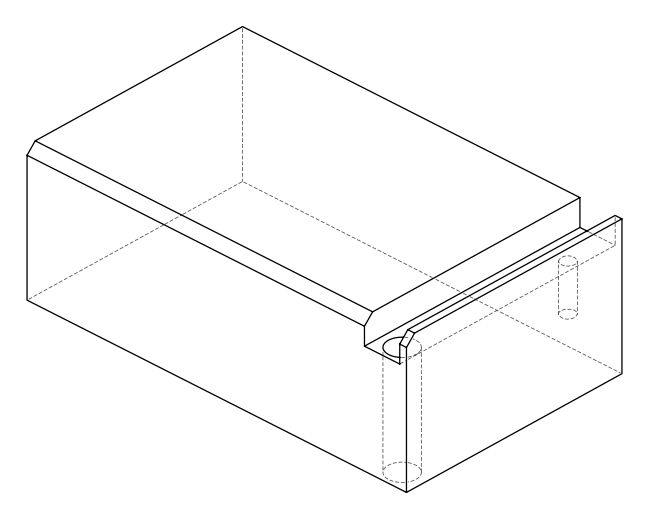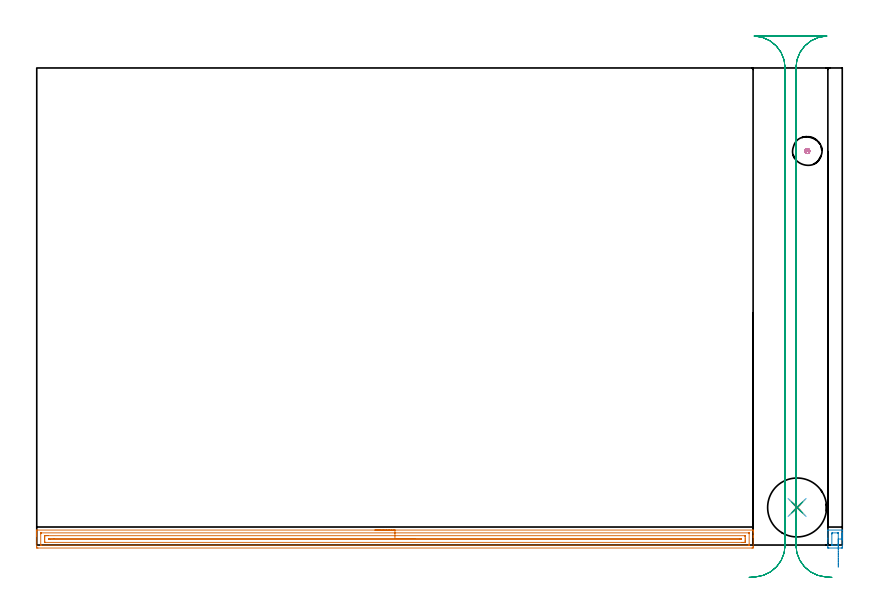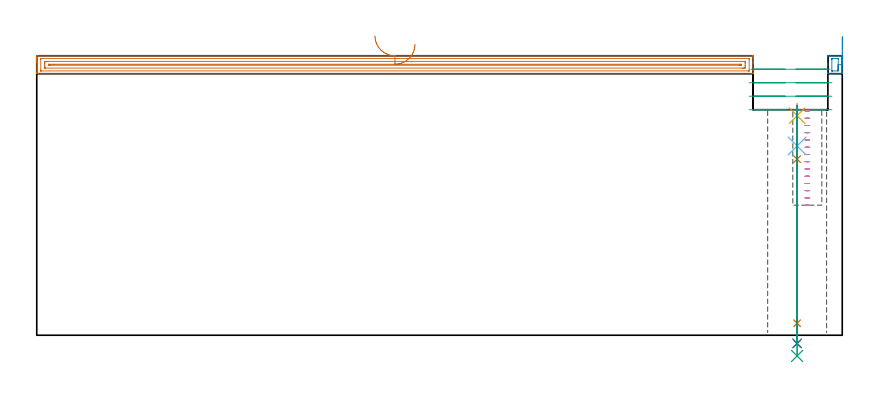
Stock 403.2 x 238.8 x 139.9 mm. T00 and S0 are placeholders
(PLAN: 9 operations, 7 tool changes, 19.4 min)
(1 AREA_MILL | FG_CHAMFER_SURFACE | UGT0205_001 | 11.65 min | 14745 mm3)
(2 AREA_MILL_1 | FG_CHAMFER_SURFACE_1 | UGT0205_001 | 0.39 min | 513 mm3)
(3 MILL_RECTANGULAR_SLOT | SLOT_RECTANGULAR | UGT0201_004 | Follow Part, ap 8, ae 75% | 5 min | 240764 mm3)
(4 MILL_BLIND_HOLE_FROM_SOLID_MATERIAL | STEP1POCKET | NXT0201_011 | Spiral | 0.68 min | 7923 mm3)
(5 SPOT_DRILL | STEP1HOLE | NXT0321_9005460120000 | 0.05 min | 164 mm3)
(6 DRILL_BLIND_HOLE_INTO_CENTER | STEP1HOLE | NXT0301_092 | 0.09 min | 1752 mm3)
(7 GUN_DRILL_THROUGH_HOLE | STEP1HOLE | UGT0307_009 | 0.58 min | 11297 mm3)
(8 DRILL_TO_ENLARGE_THROUGH_HOLE | STEP1HOLE | NXT0301_104 | 0.48 min | 4146 mm3)
(9 DRILL_TO_ENLARGE_THROUGH_HOLE_1 | STEP1HOLE | UGT0301_394 | 0.51 min | 59701 mm3)
(TOOL UGT0205_001 | Chamfer Mill 20 x 3 x 45 deg. | D20 FL50 Z2)
(TOOL UGT0201_004 | End Mill 32 mm | D32 FL53 Z6)
(TOOL NXT0201_011 | ENDMILL 12mm [2P460-1200-NA 1630] | D12 FL38 Z6)
(TOOL NXT0321_9005460120000 | NC Spot Drill, 142deg, 12mm, Carbide, Uncoated | D12 PA142 FL30 Z2)
(TOOL NXT0301_092 | Carbide Drill 12.1mm [860.1-1210-061A1-MM 2214] | D12.1 PA140 FL77 Z2)
(TOOL UGT0307_009 | Gun Drill 12 mm | D12 PA130 FL24 Z1)
(TOOL NXT0301_104 | Carbide Drill 14mm [860.1-1400-112A1-MM 2214] | D14 PA140 FL123 Z2)
(TOOL UGT0301_394 | Twist Drill 29.5 mm | D29.5 PA118 FL165 Z2)
(OP 1 AREA_MILL)
G17 G21 G94 G90
T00 M6
G54
G17 G0 G90 X169.3 Y7.5 S1061 M3
G43 Z149.9 H0
G94 G1 X169.338 Z149.028 F250.
X169.452 Z148.163
X169.641 Z147.312
X169.903 Z146.48
X170.237 Z145.674
X170.64 Z144.9
X171.108 Z144.164
X171.64 Z143.472
X172.229 Z142.829
X172.872 Z142.24
X173.564 Z141.708
X174.3 Z141.24
X175.074 Z140.837
X175.88 Z140.503
X176.712 Z140.241
X177.564 Z140.052
X178.428 Z139.938
X179.3 Z139.9
X358.428
X358.59 Y7.497 Z139.888
X358.593 Y7.474 Z139.865
X358.6 Y7.104 Z139.504
Y6.783 Z139.183
Y6.101 Z138.496
Y4.873 Z137.27
Y4.329 Z136.723
Y3.715 Z136.111
Y-0.714 Z131.683
X358.597 Y-0.986 Z131.411
X358.592 Y-1.492 Z130.906
X358.494 Y-1.495 Z130.903
X357.981 Y-1.5 Z130.9
X0.619
X0.106 Y-1.495 Z130.903
X0.009 Y-1.492 Z130.906
X0. Y-0.986 Z131.411
Y4.329 Z136.723
Y4.873 Z137.27
Y5.215 Z137.611
Y5.759 Z138.156
Y6.101 Z138.496
Y6.783 Z139.183
Y7.105 Z139.504
X0.007 Y7.474 Z139.865
X0.01 Y7.497 Z139.888
X0.172 Y7.5 Z139.9
X179.3
Y6.086 Z138.486
X356.417 Y6.085 Z138.485
X356.52 Y6.084 Z138.484
X356.571 Y6.081 Z138.481
X356.589 Y6.079 Z138.479
X356.591 Y6.063 Z138.463
X356.596 Y5.952 Z138.352
X356.6 Y5.699 Z138.099
X356.599 Y0.384 Z132.784
X356.592 Y-0.019 Z132.381
X356.59 Y-0.069 Z132.331
X356.575 Y-0.079 Z132.321
X356.523 Y-0.081 Z132.319
X356.414 Y-0.084 Z132.316
X356.194 Y-0.086 Z132.314
X2.183 Y-0.085 Z132.315
X2.08 Y-0.084 Z132.316
X2.029 Y-0.081 Z132.319
X2.011 Y-0.079 Z132.321
X2.009 Y-0.063 Z132.337
X2.004 Y0.048 Z132.448
X2. Y0.301 Z132.701
X2.001 Y5.616 Z138.016
X2.008 Y6.019 Z138.419
X2.01 Y6.069 Z138.469
X2.025 Y6.079 Z138.479
X2.077 Y6.081 Z138.481
X2.186 Y6.084 Z138.484
X2.406 Y6.086 Z138.486
X179.3
Y4.672 Z137.072
X354.408 Y4.671 Z137.071
X354.523 Y4.67 Z137.07
X354.564 Y4.667 Z137.067
X354.581 Y4.665 Z137.065
X354.59 Y4.646 Z137.046
X354.595 Y4.52 Z136.92
X354.598 Y4.329 Z136.729
X354.6 Y4.138 Z136.538
Y3.443 Z135.843
Y2.557 Z134.957
Y2.367 Z134.767
X354.595 Y1.671 Z134.071
X354.591 Y1.489 Z133.889
X354.571 Y1.335 Z133.735
X354.408 Y1.333 Z133.733
X353.859 Y1.33 Z133.73
X353.514 Y1.329 Z133.729
X352.966 Y1.328 Z133.728
X4.192 Y1.329 Z133.729
X4.077 Y1.33 Z133.73
X4.036 Y1.333 Z133.733
X4.019 Y1.335 Z133.735
X4.01 Y1.354 Z133.754
X4.005 Y1.48 Z133.88
X4.002 Y1.671 Z134.071
X4. Y1.862 Z134.262
Y2.557 Z134.957
Y3.443 Z135.843
Y3.634 Z136.034
X4.005 Y4.329 Z136.729
X4.009 Y4.511 Z136.911
X4.029 Y4.665 Z137.065
X4.192 Y4.666 Z137.066
X4.741 Y4.67 Z137.07
X5.086 Y4.671 Z137.071
X5.634 Y4.672 Z137.072
X179.3
Y3.257 Z135.657
X351.915
X352.434 Y3.256 Z135.656
X352.52 Y3.254 Z135.654
X352.581 Y3.251 Z135.651
X352.59 Y3.21 Z135.61
X352.592 Y3. Z135.4
X352.59 Y2.79 Z135.19
X352.581 Y2.749 Z135.149
X352.52 Y2.746 Z135.146
X352.433 Y2.744 Z135.144
X352.247 Y2.743 Z135.143
X351.727
X6.685
X6.166 Y2.744 Z135.144
X6.08 Y2.746 Z135.146
X6.019 Y2.749 Z135.149
X6.01 Y2.79 Z135.19
X6.008 Y3. Z135.4
X6.01 Y3.21 Z135.61
X6.019 Y3.251 Z135.651
X6.08 Y3.254 Z135.654
X6.168 Y3.256 Z135.656
X8.659 Y3.257 Z135.657
X179.3
X180.172 Z135.695
X181.036 Z135.809
X181.888 Z135.998
X182.72 Z136.26
X183.526 Z136.594
X184.3 Z136.997
X185.036 Z137.466
X185.728 Z137.997
X186.371 Z138.586
X186.96 Z139.229
X187.492 Z139.922
X187.96 Z140.657
X188.363 Z141.431
X188.697 Z142.237
X188.959 Z143.069
X189.148 Z143.921
X189.262 Z144.786
X189.3 Z145.657
G0 Z149.9
M5
M2
(OP 2 AREA_MILL_1)
G17 G21 G94 G90
T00 M6
G54
G17 G0 G90 X403.2 Y2.955 S1061 M3
G43 Z149.9 H0
Z149.538
G94 G1 Y3.546 Z148.897 F250.
Y4.079 Z148.207
Y4.551 Z147.472
Y4.956 Z146.7
Y5.292 Z145.895
Y5.557 Z145.064
Y5.749 Z144.213
Y5.865 Z143.348
Y5.906 Z142.477
Y5.871 Z141.605
Y5.76 Z140.74
Y5.574 Z139.888
Y5.314 Z139.055
Y4.983 Z138.248
Y4.583 Z137.473
Y4.116 Z136.735
Y3.587 Z136.041
Y3. Z135.396
Y2.557 Z134.951
X403.199 Y-0.986 Z131.409
X403.197 Y-1.486 Z130.91
X403.193 Y-1.491 Z130.905
X402.698 Y-1.5 Z130.9
X396.502
X396.007 Y-1.491 Z130.905
X396.004 Y-1.486 Z130.91
X396. Y-0.986 Z131.409
Y2.557 Z134.951
Y3.323 Z135.722
Y3.443 Z135.841
X396.001 Y7.364 Z139.762
X396.01 Y7.495 Z139.893
X396.06 Y7.5 Z139.9
X403.14
X403.19 Y7.495 Z139.893
X403.2 Y7.362 Z139.76
Y3.324 Z135.722
Y3. Z135.396
X402.698 Y2.999 Z135.399
X401.2 Y3. Z135.4
Y0.513 Z132.913
X401.198 Y0.24 Z132.64
X401.195 Y0.058 Z132.458
X401.19 Y-0.079 Z132.321
X400.913 Y-0.086 Z132.314
X398.272
X398.257
X398.06 Y-0.081 Z132.319
X398.018 Y-0.079 Z132.321
X398.01 Y-0.054 Z132.346
X398.003 Y-0.019 Z132.381
X398.001 Y0.018 Z132.418
X398. Y5.487 Z137.887
X398.002 Y5.76 Z138.16
X398.005 Y5.942 Z138.342
X398.01 Y6.079 Z138.479
X398.287 Y6.086 Z138.486
X400.928
X400.943
X401.14 Y6.081 Z138.481
X401.182 Y6.079 Z138.479
X401.19 Y6.054 Z138.454
X401.197 Y6.019 Z138.419
X401.199 Y5.982 Z138.382
X401.2 Y3. Z135.4
Y2.357 Z134.811
Y1.665 Z134.28
Y0.929 Z133.811
Y0.155 Z133.408
Y-0.651 Z133.074
Y-1.483 Z132.812
Y-2.335 Z132.623
Y-3.199 Z132.509
Y-4.071 Z132.471
Y-4.943 Z132.509
Y-5.808 Z132.623
Y-6.659 Z132.812
Y-7.491 Z133.074
Y-8.297 Z133.408
Y-9.071 Z133.811
Y-9.807 Z134.28
Y-10.499 Z134.811
Y-11.142 Z135.4
G0 Z149.9
M5
M2
(OP 3 MILL_RECTANGULAR_SLOT)
G17 G21 G94 G90
T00 M6
G54
G17 G0 G90 X397.096 Y-16.242 S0 M3
G43 Z149.9 H0
Z133.15
G94 G1 X394.117 Y-15.889 F250.
G2 X380. Y0. R16. F500.
G1 Y238.8
G2 X395.434 Y254.79 R16.
G1 Y254.8
X359.166
Y254.79
G2 X374.6 Y238.8 R16.
G1 Y0.
G2 X360.468 Y-15.891 R16.
G1 X357.488 Y-16.241 F250.
G0 X398.015 Y-16.154 Z126.4
G1 X395.021 Y-15.97
G2 X380. Y0. R16. F500.
G1 Y238.8
G2 X395.434 Y254.79 R16.
G1 X359.166
G2 X374.6 Y238.8 R16.
G1 Y0.
G2 X359.579 Y-15.97 R16.
G1 X356.585 Y-16.154 F250.
G0 X398.015 Z119.65
G1 X395.021 Y-15.97
G2 X380. Y0. R16. F500.
G1 Y238.8
G2 X395.434 Y254.79 R16.
G1 X359.166
G2 X374.6 Y238.8 R16.
G1 Y0.
G2 X359.579 Y-15.97 R16.
G1 X356.585 Y-16.154 F250.
G0 X398.015 Z112.9
G1 X395.021 Y-15.97
G2 X380. Y0. R16. F500.
G1 Y238.8
G2 X395.434 Y254.79 R16.
G1 X359.166
G2 X374.6 Y238.8 R16.
G1 Y0.
G2 X359.579 Y-15.97 R16.
G1 X356.585 Y-16.154 F250.
G0 Z149.9
M5
M2
(OP 4 MILL_BLIND_HOLE_FROM_SOLID_MATERIAL)
G17 G21 G94 G90
T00 M6
G54
G17 G0 G90 X385.7 Y197.2 S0 M3
G43 Z149.9 H1
Z112.271
G94 G3 X386.325 Y197.825 R0.625 F250.
X385.7 Y198.45 R0.625
X384.45 Y197.2 R1.25
X385.7 Y198.45 R-1.25
X385.075 Y197.825 R0.625
X385.7 Y197.2 R0.625
G0 Z108.643
G3 X386.325 Y197.825 R0.625
X385.7 Y198.45 R0.625
X384.45 Y197.2 R1.25
X385.7 Y198.45 R-1.25
X385.075 Y197.825 R0.625
X385.7 Y197.2 R0.625
G0 Z105.014
G3 X386.325 Y197.825 R0.625
X385.7 Y198.45 R0.625
X384.45 Y197.2 R1.25
X385.7 Y198.45 R-1.25
X385.075 Y197.825 R0.625
X385.7 Y197.2 R0.625
G0 Z101.386
G3 X386.325 Y197.825 R0.625
X385.7 Y198.45 R0.625
X384.45 Y197.2 R1.25
X385.7 Y198.45 R-1.25
X385.075 Y197.825 R0.625
X385.7 Y197.2 R0.625
G0 Z97.757
G3 X386.325 Y197.825 R0.625
X385.7 Y198.45 R0.625
X384.45 Y197.2 R1.25
X385.7 Y198.45 R-1.25
X385.075 Y197.825 R0.625
X385.7 Y197.2 R0.625
G0 Z94.129
G3 X386.325 Y197.825 R0.625
X385.7 Y198.45 R0.625
X384.45 Y197.2 R1.25
X385.7 Y198.45 R-1.25
X385.075 Y197.825 R0.625
X385.7 Y197.2 R0.625
G0 Z90.5
G3 X386.325 Y197.825 R0.625
X385.7 Y198.45 R0.625
X384.45 Y197.2 R1.25
X385.7 Y198.45 R-1.25
X385.075 Y197.825 R0.625
X385.7 Y197.2 R0.625
G0 Z86.871
G3 X386.325 Y197.825 R0.625
X385.7 Y198.45 R0.625
X384.45 Y197.2 R1.25
X385.7 Y198.45 R-1.25
X385.075 Y197.825 R0.625
X385.7 Y197.2 R0.625
G0 Z83.243
G3 X386.325 Y197.825 R0.625
X385.7 Y198.45 R0.625
X384.45 Y197.2 R1.25
X385.7 Y198.45 R-1.25
X385.075 Y197.825 R0.625
X385.7 Y197.2 R0.625
G0 Z79.614
G3 X386.325 Y197.825 R0.625
X385.7 Y198.45 R0.625
X384.45 Y197.2 R1.25
X385.7 Y198.45 R-1.25
X385.075 Y197.825 R0.625
X385.7 Y197.2 R0.625
G0 Z75.986
G3 X386.325 Y197.825 R0.625
X385.7 Y198.45 R0.625
X384.45 Y197.2 R1.25
X385.7 Y198.45 R-1.25
X385.075 Y197.825 R0.625
X385.7 Y197.2 R0.625
G0 Z72.357
G3 X386.325 Y197.825 R0.625
X385.7 Y198.45 R0.625
X384.45 Y197.2 R1.25
X385.7 Y198.45 R-1.25
X385.075 Y197.825 R0.625
X385.7 Y197.2 R0.625
G0 Z68.729
G3 X386.325 Y197.825 R0.625
X385.7 Y198.45 R0.625
X384.45 Y197.2 R1.25
X385.7 Y198.45 R-1.25
X385.075 Y197.825 R0.625
X385.7 Y197.2 R0.625
G0 Z65.1
G3 X386.325 Y197.825 R0.625
X385.7 Y198.45 R0.625
X384.45 Y197.2 R1.25
X385.7 Y198.45 R-1.25
X385.075 Y197.825 R0.625
X385.7 Y197.2 R0.625
G0 Z149.9
M5
M2
(OP 5 SPOT_DRILL)
G17 G21 G94 G90
T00 M6
G54
G17 G0 G90 X380.6 Y18.8 S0 M3
G43 Z149.9 H0
G94 G81 G98 Z109.9 F250. R115.9
G80
M5
M2
(OP 6 DRILL_BLIND_HOLE_INTO_CENTER)
G17 G21 G94 G90
T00 M6
G54
G17 G0 G90 X380.6 Y18.8 S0 M3
G43 Z149.9 H1
G94 G81 G98 Z94.75 F250. R114.9
G80
M5
M2
(OP 7 GUN_DRILL_THROUGH_HOLE)
G17 G21 G94 G90
T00 M6
G54
G17 G0 G90 X380.6 Y18.8 M8
G43 Z149.9 H0
Z108.082
S716 M3
G94 G1 Z88.136 F125. M26
G4 X.084
Z6. F250.
G4 X.084
Z-4.298 F125.
G4 X.084
M5
M9
G0 Z108.082
Z149.9
M2
(OP 8 DRILL_TO_ENLARGE_THROUGH_HOLE)
G17 G21 G94 G90
T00 M6
G54
G17 G0 G90 X380.6 Y18.8 S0 M3
G43 Z149.9 H1
G94 G73 G98 Z-4.048 F250. Q12.994 R114.9
G80
M5
M2
(OP 9 DRILL_TO_ENLARGE_THROUGH_HOLE_1)
G17 G21 G94 G90
T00 M6
G54
G17 G0 G90 X380.6 Y18.8 S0 M3
G43 Z149.9 H0
G94 G73 G98 Z-10.363 F250. Q24.653 R114.9
G80
M5
M2
